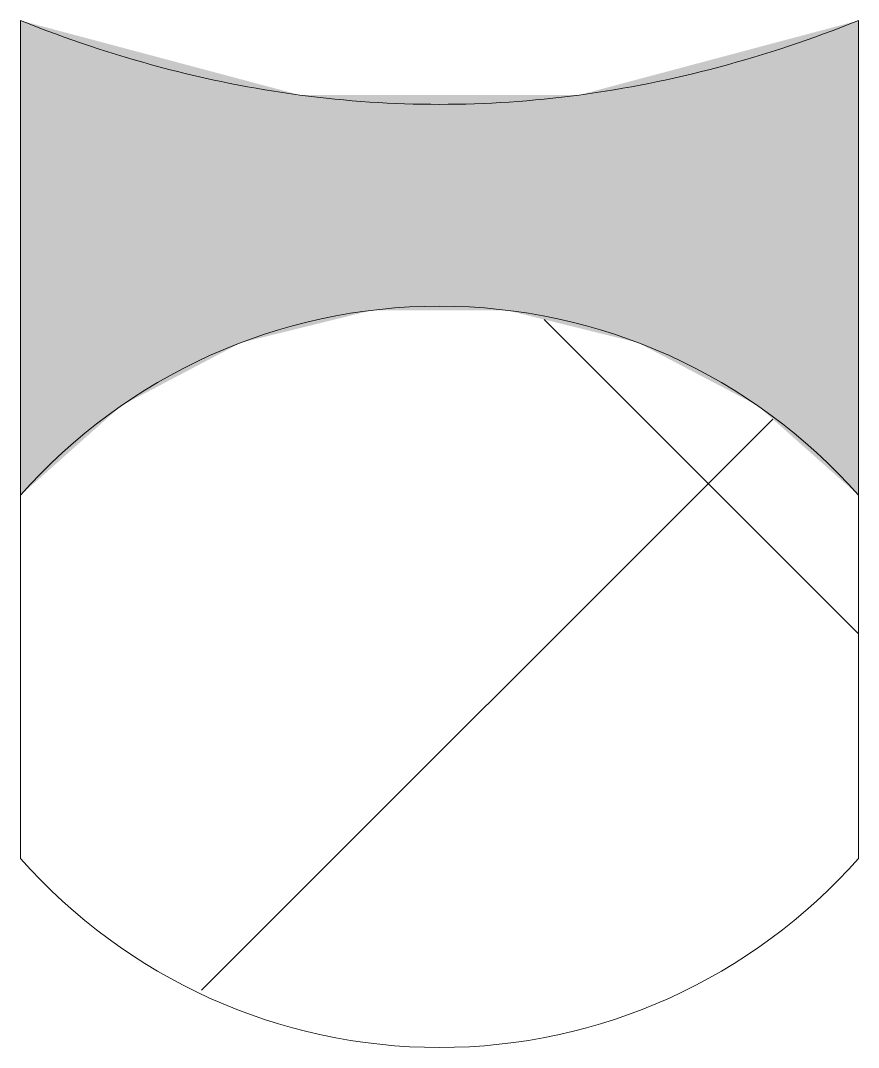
# Model space of a CAD drawing. Header units: metres. Extents: x 0 to 15, y -18.4 to 0.
import ezdxf

# ---------------------------------------------------------------- set-up
doc = ezdxf.new("R2010")
doc.units = ezdxf.units.M
doc.layers.add('A-DETL-GENF', color=92, linetype='Continuous', lineweight=18)

# ---------------------------------------------------------------- blocks, each defined once
blk = doc.blocks.new('30 kitvoeg op rugvulling - holle kitvoeg 15mm-2072043-00_0 Basismaterialen')
at = {"layer": 'A-DETL-GENF', "lineweight": 13}
blk.add_hatch(color=256, dxfattribs=at).paths.add_polyline_path([(0, -8.5), (1.806, -6.894), (3.945, -5.768), (6.291, -5.188), (8.709, -5.188), (11.055, -5.768), (13.194, -6.894), (15, -8.5), (15, 0), (10, -1.333), (5, -1.333), (0, 0), (0, -6.894)])
h = blk.add_hatch(dxfattribs=at)
h.set_pattern_fill('FP_704', color=256, style=0, pattern_type=2)
h.set_pattern_definition([(45, (11361.364, -5396.453), (-10.606602, 10.606602), []), (135, (11361.364, -5396.453), (-10.606602, -10.606602), [])])
h.paths.add_polyline_path([(8.709, -18.312), (11.055, -17.732), (13.194, -16.606), (15, -15), (15, -8.5), (13.194, -6.894), (11.055, -5.768), (8.709, -5.188), (6.291, -5.188), (3.945, -5.768), (1.806, -6.894), (0, -8.5), (0, -15), (1.806, -16.606), (3.945, -17.732), (6.291, -18.312)])
at = {"layer": 'A-DETL-GENF'}
for p, q in [((0, 0), (0, -8.5)), ((15, -8.5), (15, 0))]:
    blk.add_line(p, q, dxfattribs=at)
at = {"layer": 'A-DETL-GENF', "lineweight": 13}
for p, q in [((0, -8.5), (0, -15)), ((15, -15), (15, -8.5))]:
    blk.add_line(p, q, dxfattribs=at)
for centre, start, end in [((7.5, -15.114), 41.4096, 138.5904), ((7.5, -8.386), 221.4096, 318.5904)]:
    blk.add_arc(centre, 10, start, end, dxfattribs=at)
at = {"layer": 'A-DETL-GENF'}
blk.add_open_spline([(15, 0), (13.333, -0.667), (10, -1.556), (5, -1.556), (1.667, -0.667), (0, 0)], degree=3, dxfattribs=at)

msp = doc.modelspace()

# ---------------------------------------------------------------- block references
msp.add_blockref('30 kitvoeg op rugvulling - holle kitvoeg 15mm-2072043-00_0 Basismaterialen', (0, 0))

doc.saveas('drawing.dxf')
